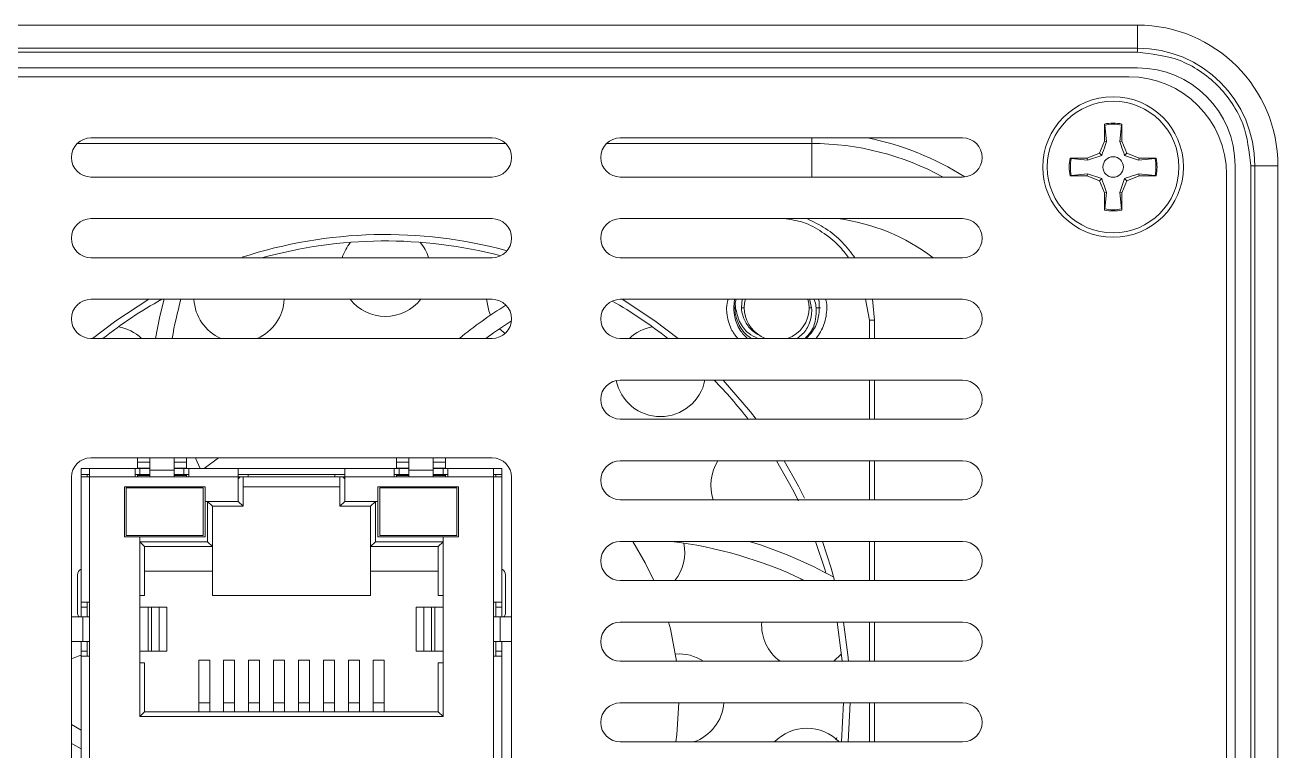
# Model space of a CAD drawing. Header units: millimetres. Extents: x 6 to 425, y 6 to 273.
# Drawn here: x 357.62 to 383.24, y 139.43 to 154.27 of the extents above; entities that cross this region are included whole.
import ezdxf

# ---------------------------------------------------------------- set-up
doc = ezdxf.new("R2010")
doc.units = ezdxf.units.MM

msp = doc.modelspace()

# ---------------------------------------------------------------- linework, layer by layer
at = {"color": 7, "linetype": 'Continuous', "lineweight": 15}
for p, q in [((380.3675, 154.2735), (321.6175, 154.2735)), ((380.3675, 154.2735), (321.6175, 154.2735)), ((380.3675, 153.8029), (380.3675, 154.2735)), ((380.3675, 153.8029), (321.6175, 153.8029)), ((380.3675, 153.716), (321.6175, 153.716)), ((380.3675, 153.716), (380.3675, 153.8029)), ((380.3675, 153.3986), (321.6175, 153.3986)), ((321.7925, 153.2161), (380.1925, 153.2161)), ((379.693, 151.9005), (379.693, 152.2504)), ((379.693, 152.2504), (379.7006, 152.2281)), ((379.7344, 151.8922), (379.7006, 152.2281)), ((380.0444, 152.2281), (380.0107, 151.8922)), ((380.052, 152.2504), (380.0444, 152.2281)), ((380.052, 152.2504), (380.052, 151.9005)), ((358.9715, 151.9661), (367.1715, 151.9661)), ((376.795, 151.9661), (369.795, 151.9661)), ((379.5905, 151.653), (379.693, 151.9005)), ((379.7344, 151.8922), (379.693, 151.9005)), ((380.0107, 151.8922), (380.052, 151.9005)), ((380.1545, 151.653), (380.052, 151.9005)), ((378.9932, 151.5505), (379.3431, 151.5505)), ((378.9932, 151.5505), (379.0154, 151.5429)), ((379.0154, 151.5429), (379.3513, 151.5092)), ((379.5905, 151.653), (379.3431, 151.5505)), ((379.3513, 151.5092), (379.3431, 151.5505)), ((379.3513, 151.5092), (379.6382, 151.6054)), ((379.5905, 151.653), (379.6382, 151.6054)), ((380.1545, 151.653), (380.1069, 151.6054)), ((380.3937, 151.5092), (380.1069, 151.6054)), ((380.4019, 151.5505), (380.1545, 151.653)), ((380.4019, 151.5505), (380.3937, 151.5092)), ((380.3937, 151.5092), (380.7296, 151.5429)), ((380.4019, 151.5505), (380.7519, 151.5505)), ((380.7519, 151.5505), (380.7296, 151.5429)), ((358.9715, 151.1661), (367.1715, 151.1661)), ((376.795, 151.1661), (369.795, 151.1661)), ((378.9932, 151.1916), (379.0154, 151.1992)), ((379.3431, 151.1916), (378.9932, 151.1916)), ((379.3513, 151.2329), (379.0154, 151.1992)), ((379.3431, 151.1916), (379.3513, 151.2329)), ((379.3431, 151.1916), (379.5905, 151.0891)), ((379.3513, 151.2329), (379.6382, 151.1367)), ((380.1545, 151.0891), (380.4019, 151.1916)), ((380.3937, 151.2329), (380.4019, 151.1916)), ((380.7296, 151.1992), (380.3937, 151.2329)), ((380.7519, 151.1916), (380.4019, 151.1916)), ((380.7519, 151.1916), (380.7296, 151.1992)), ((382.1925, 151.2161), (382.1925, 129.7661)), ((382.3675, 129.5836), (382.3675, 151.3986)), ((382.685, 129.5836), (382.685, 151.3986)), ((382.685, 151.3986), (382.7718, 151.3986)), ((382.7718, 129.5836), (382.7718, 151.3986)), ((382.7718, 151.3986), (383.2425, 151.3986)), ((383.2425, 129.5836), (383.2425, 151.3986)), ((383.2425, 129.5836), (383.2425, 151.3986)), ((383.2425, 151.3986), (383.2425, 151.3986)), ((379.5905, 151.0891), (379.6382, 151.1367)), ((379.5905, 151.0891), (379.693, 150.8416)), ((380.0107, 150.8499), (380.1069, 151.1367)), ((380.052, 150.8416), (380.1545, 151.0891)), ((380.1545, 151.0891), (380.1069, 151.1367)), ((379.7344, 150.8499), (379.693, 150.8416)), ((379.693, 150.4917), (379.693, 150.8416)), ((379.7006, 150.514), (379.7344, 150.8499)), ((380.052, 150.8416), (380.0107, 150.8499)), ((380.0107, 150.8499), (380.0444, 150.514)), ((380.052, 150.8416), (380.052, 150.4917)), ((379.693, 150.4917), (379.7006, 150.514)), ((380.052, 150.4917), (380.0444, 150.514)), ((358.9715, 150.3161), (367.1715, 150.3161)), ((376.795, 150.3161), (369.795, 150.3161)), ((358.9715, 149.5161), (367.1715, 149.5161)), ((376.795, 149.5161), (369.795, 149.5161)), ((358.9715, 148.6661), (367.1715, 148.6661)), ((376.795, 148.6661), (369.795, 148.6661)), ((372.1637, 148.6661), (372.1464, 148.5944)), ((372.1464, 148.5944), (372.1523, 148.4911)), ((372.2706, 148.4911), (372.286, 148.6661)), ((373.7071, 148.4911), (373.6614, 148.6749)), ((374.9925, 148.2411), (374.9507, 148.6661)), ((372.1523, 148.4911), (372.1402, 148.4911)), ((372.2706, 148.4911), (372.3292, 148.4911)), ((373.6558, 148.4911), (373.7071, 148.4911)), ((373.8863, 148.4911), (373.7977, 148.4911)), ((374.9925, 147.8661), (374.9925, 148.2411)), ((358.9715, 147.8661), (367.1715, 147.8661)), ((367.4379, 147.9676), (367.326, 148.0645)), ((376.795, 147.8661), (369.795, 147.8661)), ((376.795, 147.0161), (369.795, 147.0161)), ((374.9925, 146.2161), (374.9925, 147.0161)), ((376.795, 146.2161), (369.795, 146.2161)), ((367.1746, 145.4256), (358.9684, 145.4256)), ((359.9215, 145.4256), (359.9215, 145.3378)), ((359.9215, 145.3378), (359.9215, 145.2163)), ((360.1715, 145.3378), (359.9215, 145.3378)), ((360.1715, 145.1711), (360.1715, 145.4256)), ((360.6715, 145.1711), (360.6715, 145.4256)), ((360.9215, 145.3378), (360.6715, 145.3378)), ((360.9215, 145.3378), (360.9215, 145.4256)), ((360.9215, 145.2163), (360.9215, 145.3378)), ((361.2857, 145.2091), (361.5793, 145.4256)), ((365.2215, 145.4256), (365.2215, 145.3378)), ((365.4715, 145.3378), (365.2215, 145.3378)), ((365.2215, 145.3378), (365.2215, 145.2163)), ((365.4715, 145.1711), (365.4715, 145.4256)), ((365.9715, 145.1711), (365.9715, 145.4256)), ((366.2215, 145.3378), (365.9715, 145.3378)), ((366.2215, 145.3378), (366.2215, 145.4256)), ((366.2215, 145.2163), (366.2215, 145.3378)), ((376.795, 145.3661), (369.795, 145.3661)), ((374.9925, 144.5661), (374.9925, 145.3661)), ((358.5715, 145.0287), (358.5715, 132.8225)), ((358.769, 145.2091), (358.769, 145.0841)), ((358.769, 145.2091), (358.944, 145.2091)), ((358.769, 145.0341), (358.769, 145.0841)), ((358.944, 145.0841), (358.769, 145.0841)), ((358.769, 145.0341), (358.769, 142.4716)), ((358.769, 145.0341), (358.944, 145.0341)), ((358.894, 145.0841), (358.894, 145.0341)), ((359.8715, 145.2091), (358.944, 145.2091)), ((358.944, 145.2091), (358.944, 145.0341)), ((358.944, 145.0341), (358.944, 142.4716)), ((359.8715, 145.0341), (358.944, 145.0341)), ((359.8715, 145.2091), (359.8715, 145.0341)), ((359.9715, 145.2091), (359.8715, 145.2091)), ((359.9715, 145.0841), (359.8715, 145.0841)), ((360.1715, 145.0341), (359.8715, 145.0341)), ((359.9215, 145.2163), (359.9215, 145.2111)), ((359.9215, 145.2091), (359.9215, 145.2111)), ((359.9215, 145.0611), (359.9215, 145.0841)), ((359.9215, 145.0611), (359.9215, 145.0341)), ((359.9715, 145.0841), (359.9715, 145.2091)), ((360.1715, 145.2091), (359.9715, 145.2091)), ((360.1715, 145.0841), (359.9715, 145.0841)), ((360.1715, 145.0341), (360.1715, 145.1711)), ((360.6715, 145.1711), (360.1715, 145.1711)), ((360.6715, 145.0341), (360.1715, 145.0341)), ((360.8715, 145.2091), (360.6715, 145.2091)), ((360.6715, 145.1711), (360.6715, 145.0341)), ((360.8715, 145.0841), (360.6715, 145.0841)), ((360.9715, 145.0341), (360.6715, 145.0341)), ((360.8715, 145.0841), (360.8715, 145.2091)), ((360.9715, 145.2091), (360.8715, 145.2091)), ((360.9715, 145.0841), (360.8715, 145.0841)), ((360.9215, 145.2111), (360.9215, 145.2163)), ((360.9215, 145.2111), (360.9215, 145.2091)), ((360.9215, 145.0841), (360.9215, 145.0611)), ((360.9215, 145.0341), (360.9215, 145.0611)), ((361.984, 145.2091), (360.9715, 145.2091)), ((360.9715, 145.0341), (360.9715, 145.2091)), ((361.984, 145.0341), (360.9715, 145.0341)), ((361.984, 145.0341), (361.984, 145.2091)), ((364.159, 145.2091), (361.984, 145.2091)), ((364.159, 145.0841), (361.984, 145.0841)), ((361.984, 145.0341), (361.984, 144.5341)), ((361.984, 145.0341), (362.034, 145.0341)), ((362.034, 145.0341), (362.084, 145.0341)), ((362.084, 145.0341), (362.084, 144.4341)), ((362.084, 145.0341), (364.059, 145.0341)), ((362.184, 145.0841), (362.184, 145.0341)), ((363.959, 145.0341), (363.959, 145.0841)), ((364.059, 145.0341), (364.109, 145.0341)), ((364.059, 145.0341), (364.059, 144.4341)), ((364.109, 145.0341), (364.159, 145.0341)), ((365.1715, 145.2091), (364.159, 145.2091)), ((364.159, 145.2091), (364.159, 145.0341)), ((364.159, 144.5341), (364.159, 145.0341)), ((365.1715, 145.0341), (364.159, 145.0341)), ((365.1715, 145.2091), (365.1715, 145.0341)), ((365.2715, 145.2091), (365.1715, 145.2091)), ((365.2715, 145.0841), (365.1715, 145.0841)), ((365.1715, 145.0341), (365.4715, 145.0341)), ((365.2215, 145.2163), (365.2215, 145.2111)), ((365.2215, 145.2091), (365.2215, 145.2111)), ((365.2215, 145.0611), (365.2215, 145.0841)), ((365.2215, 145.0611), (365.2215, 145.0341)), ((365.2715, 145.0841), (365.2715, 145.2091)), ((365.4715, 145.2091), (365.2715, 145.2091)), ((365.4715, 145.0841), (365.2715, 145.0841)), ((365.4715, 145.1711), (365.9715, 145.1711)), ((365.4715, 145.1711), (365.4715, 145.0341)), ((365.9715, 145.0341), (365.4715, 145.0341)), ((366.1715, 145.2091), (365.9715, 145.2091)), ((365.9715, 145.1711), (365.9715, 145.0341)), ((366.1715, 145.0841), (365.9715, 145.0841)), ((365.9715, 145.0341), (366.2715, 145.0341)), ((366.1715, 145.0841), (366.1715, 145.2091)), ((366.2715, 145.2091), (366.1715, 145.2091)), ((366.2715, 145.0841), (366.1715, 145.0841)), ((366.2215, 145.2111), (366.2215, 145.2163)), ((366.2215, 145.2111), (366.2215, 145.2091)), ((366.2215, 145.0841), (366.2215, 145.0611)), ((366.2215, 145.0341), (366.2215, 145.0611)), ((366.2715, 145.0341), (366.2715, 145.2091)), ((367.199, 145.2091), (366.2715, 145.2091)), ((367.199, 145.0341), (366.2715, 145.0341)), ((367.199, 145.2091), (367.199, 145.0341)), ((367.374, 145.2091), (367.199, 145.2091)), ((367.374, 145.0841), (367.199, 145.0841)), ((367.199, 142.4716), (367.199, 145.0341)), ((367.374, 145.0341), (367.199, 145.0341)), ((367.249, 145.0841), (367.249, 145.0341)), ((367.374, 145.0841), (367.374, 145.2091)), ((367.374, 145.0841), (367.374, 145.0341)), ((367.374, 142.4716), (367.374, 145.0341)), ((367.5715, 132.8225), (367.5715, 145.0287)), ((361.304, 144.8341), (359.654, 144.8341)), ((359.654, 144.8341), (359.654, 143.8091)), ((359.6915, 143.8341), (359.6915, 144.8091)), ((359.6915, 144.8091), (361.2665, 144.8091)), ((361.2665, 144.8091), (361.2665, 143.8341)), ((361.304, 144.5341), (361.304, 144.8341)), ((362.084, 144.8341), (364.059, 144.8341)), ((366.489, 144.8341), (364.839, 144.8341)), ((364.839, 144.8341), (364.839, 144.5341)), ((364.8765, 143.8341), (364.8765, 144.8091)), ((364.8765, 144.8091), (366.4515, 144.8091)), ((366.4515, 144.8091), (366.4515, 143.8341)), ((366.489, 143.8091), (366.489, 144.8341)), ((361.984, 144.5341), (361.304, 144.5341)), ((361.304, 144.5341), (361.304, 143.8091)), ((361.354, 143.7091), (361.354, 144.5341)), ((361.354, 144.5341), (361.454, 144.4341)), ((361.984, 144.5341), (362.084, 144.4341)), ((364.059, 144.4341), (364.159, 144.5341)), ((364.839, 144.5341), (364.159, 144.5341)), ((364.789, 144.5341), (364.689, 144.4341)), ((364.789, 144.5341), (364.789, 143.7091)), ((364.839, 143.8091), (364.839, 144.5341)), ((376.795, 144.5661), (369.795, 144.5661)), ((361.454, 144.4341), (362.084, 144.4341)), ((361.454, 144.4341), (361.454, 143.6091)), ((364.059, 144.4341), (364.689, 144.4341)), ((364.689, 143.6091), (364.689, 144.4341)), ((359.654, 143.8091), (359.969, 143.8091)), ((361.2665, 143.8341), (359.6915, 143.8341)), ((359.969, 143.8091), (359.969, 142.3716)), ((361.304, 143.8091), (359.969, 143.8091)), ((366.174, 143.8091), (364.839, 143.8091)), ((366.4515, 143.8341), (364.8765, 143.8341)), ((366.174, 142.3716), (366.174, 143.8091)), ((366.174, 143.8091), (366.489, 143.8091)), ((359.969, 143.7091), (361.354, 143.7091)), ((359.969, 143.7091), (360.069, 143.6091)), ((360.069, 143.6091), (361.454, 143.6091)), ((360.069, 142.6091), (360.069, 143.6091)), ((361.354, 143.7091), (361.454, 143.6091)), ((361.454, 143.6091), (361.454, 143.1091)), ((364.789, 143.7091), (364.689, 143.6091)), ((364.689, 143.6091), (366.074, 143.6091)), ((364.689, 143.1091), (364.689, 143.6091)), ((364.789, 143.7091), (366.174, 143.7091)), ((366.174, 143.7091), (366.074, 143.6091)), ((366.074, 143.6091), (366.074, 142.6091)), ((376.795, 143.7161), (369.795, 143.7161)), ((374.9925, 142.9161), (374.9925, 143.7161)), ((374.9925, 143.1599), (374.9925, 143.7161)), ((358.694, 143.032), (358.694, 142.2611)), ((360.069, 143.1091), (361.454, 143.1091)), ((361.454, 142.6091), (361.454, 143.1091)), ((366.074, 143.1091), (364.689, 143.1091)), ((364.689, 143.1091), (364.689, 142.6091)), ((367.449, 142.2611), (367.449, 143.032)), ((376.795, 142.9161), (369.795, 142.9161)), ((373.421, 142.9161), (373.5334, 142.9323)), ((358.944, 142.4716), (358.769, 142.4716)), ((358.769, 142.4716), (358.769, 142.3716)), ((358.894, 142.1716), (358.894, 142.4716)), ((358.944, 142.4716), (358.944, 142.1716)), ((360.069, 142.6091), (359.969, 142.6091)), ((364.689, 142.6091), (361.454, 142.6091)), ((366.074, 142.6091), (366.174, 142.6091)), ((367.199, 142.4716), (367.199, 142.1716)), ((367.199, 142.4716), (367.374, 142.4716)), ((367.249, 142.4716), (367.249, 142.1716)), ((367.374, 142.3716), (367.374, 142.4716)), ((358.894, 142.3716), (358.769, 142.3716)), ((358.769, 142.3716), (358.769, 142.1716)), ((359.969, 141.4716), (359.969, 142.3716)), ((360.1434, 142.3716), (359.969, 142.3716)), ((360.1434, 141.4716), (360.1434, 142.3716)), ((360.1434, 142.3716), (360.2087, 142.3716)), ((360.2087, 141.4716), (360.2087, 142.3716)), ((360.3628, 142.3716), (360.2087, 142.3716)), ((360.3628, 141.4716), (360.3628, 142.3716)), ((360.519, 142.3716), (360.3628, 142.3716)), ((360.519, 141.4716), (360.519, 142.3716)), ((365.624, 142.3716), (365.624, 141.4716)), ((365.7803, 142.3716), (365.624, 142.3716)), ((365.7803, 142.3716), (365.7803, 141.4716)), ((365.9343, 142.3716), (365.7803, 142.3716)), ((365.9343, 142.3716), (365.9343, 141.4716)), ((365.9343, 142.3716), (365.9997, 142.3716)), ((365.9997, 142.3716), (365.9997, 141.4716)), ((366.174, 142.3716), (365.9997, 142.3716)), ((366.174, 142.3716), (366.174, 141.4716)), ((367.249, 142.3716), (367.374, 142.3716)), ((367.374, 142.1716), (367.374, 142.3716)), ((358.807, 142.1716), (358.5715, 142.1716)), ((358.807, 141.6716), (358.807, 142.1716)), ((358.807, 142.1716), (358.944, 142.1716)), ((358.944, 142.1716), (358.944, 141.6716)), ((367.199, 141.6716), (367.199, 142.1716)), ((367.199, 142.1716), (367.336, 142.1716)), ((367.336, 141.6716), (367.336, 142.1716)), ((367.336, 142.1716), (367.5715, 142.1716)), ((376.795, 142.0661), (369.795, 142.0661)), ((374.9925, 141.2661), (374.9925, 142.0661)), ((358.807, 141.6716), (358.5715, 141.6716)), ((358.769, 141.6716), (358.769, 141.4716)), ((358.894, 141.4716), (358.769, 141.4716)), ((358.769, 141.4716), (358.769, 141.3716)), ((358.807, 141.6716), (358.944, 141.6716)), ((358.894, 141.3716), (358.894, 141.6716)), ((358.944, 141.6716), (358.944, 141.3716)), ((359.969, 141.4716), (359.969, 140.1341)), ((359.969, 141.4716), (360.1434, 141.4716)), ((360.2087, 141.4716), (360.1434, 141.4716)), ((360.2087, 141.4716), (360.3628, 141.4716)), ((360.3628, 141.4716), (360.519, 141.4716)), ((365.624, 141.4716), (365.7803, 141.4716)), ((365.7803, 141.4716), (365.9343, 141.4716)), ((365.9997, 141.4716), (365.9343, 141.4716)), ((365.9997, 141.4716), (366.174, 141.4716)), ((366.174, 140.1341), (366.174, 141.4716)), ((367.199, 141.6716), (367.199, 141.3716)), ((367.336, 141.6716), (367.199, 141.6716)), ((367.249, 141.6716), (367.249, 141.3716)), ((367.249, 141.4716), (367.374, 141.4716)), ((367.336, 141.6716), (367.5715, 141.6716)), ((367.374, 141.4716), (367.374, 141.6716)), ((367.374, 141.3716), (367.374, 141.4716)), ((358.769, 141.3716), (358.769, 136.4216)), ((358.769, 141.3716), (358.944, 141.3716)), ((358.944, 141.3716), (358.944, 136.4216)), ((360.069, 141.2341), (359.969, 141.2341)), ((360.069, 140.2341), (360.069, 141.2341)), ((361.399, 141.2909), (361.174, 141.2909)), ((361.174, 140.4158), (361.174, 141.2909)), ((361.399, 140.4158), (361.399, 141.2909)), ((361.909, 141.2909), (361.684, 141.2909)), ((361.684, 140.4158), (361.684, 141.2909)), ((361.909, 140.4158), (361.909, 141.2909)), ((362.419, 141.2909), (362.194, 141.2909)), ((362.194, 140.4158), (362.194, 141.2909)), ((362.419, 140.4158), (362.419, 141.2909)), ((362.929, 141.2909), (362.704, 141.2909)), ((362.704, 140.4158), (362.704, 141.2909)), ((362.929, 140.4158), (362.929, 141.2909)), ((363.439, 141.2909), (363.214, 141.2909)), ((363.214, 140.4158), (363.214, 141.2909)), ((363.439, 141.2909), (363.439, 140.4158)), ((363.949, 141.2909), (363.724, 141.2909)), ((363.724, 140.4158), (363.724, 141.2909)), ((363.949, 141.2909), (363.949, 140.4158)), ((364.459, 141.2909), (364.234, 141.2909)), ((364.234, 140.4158), (364.234, 141.2909)), ((364.459, 141.2909), (364.459, 140.4158)), ((364.969, 141.2909), (364.744, 141.2909)), ((364.744, 140.4158), (364.744, 141.2909)), ((364.969, 141.2909), (364.969, 140.4158)), ((366.074, 141.2341), (366.074, 140.2341)), ((366.074, 141.2341), (366.174, 141.2341)), ((367.199, 136.4216), (367.199, 141.3716)), ((367.374, 141.3716), (367.199, 141.3716)), ((367.374, 136.4216), (367.374, 141.3716)), ((376.795, 141.2661), (369.795, 141.2661)), ((374.3129, 141.4096), (374.1586, 141.2661)), ((361.174, 140.2341), (361.174, 140.4158)), ((361.399, 140.4158), (361.174, 140.4158)), ((361.399, 140.4158), (361.399, 140.2341)), ((361.684, 140.2341), (361.684, 140.4158)), ((361.909, 140.4158), (361.684, 140.4158)), ((361.909, 140.4158), (361.909, 140.2341)), ((362.194, 140.2341), (362.194, 140.4158)), ((362.419, 140.4158), (362.194, 140.4158)), ((362.419, 140.4158), (362.419, 140.2341)), ((362.704, 140.2341), (362.704, 140.4158)), ((362.929, 140.4158), (362.704, 140.4158)), ((362.929, 140.4158), (362.929, 140.2341)), ((363.214, 140.4158), (363.439, 140.4158)), ((363.214, 140.4158), (363.214, 140.2341)), ((363.439, 140.2341), (363.439, 140.4158)), ((363.724, 140.4158), (363.949, 140.4158)), ((363.724, 140.4158), (363.724, 140.2341)), ((363.949, 140.2341), (363.949, 140.4158)), ((364.234, 140.4158), (364.234, 140.2341)), ((364.234, 140.4158), (364.459, 140.4158)), ((364.459, 140.2341), (364.459, 140.4158)), ((364.744, 140.4158), (364.744, 140.2341)), ((364.744, 140.4158), (364.969, 140.4158)), ((364.969, 140.2341), (364.969, 140.4158)), ((376.795, 140.4161), (369.795, 140.4161)), ((374.3603, 140.4161), (374.3202, 139.6221)), ((374.4922, 140.4161), (374.4521, 139.6161)), ((374.9925, 139.6161), (374.9925, 140.4161)), ((359.969, 140.1341), (360.069, 140.2341)), ((366.074, 140.2341), (360.069, 140.2341)), ((366.174, 140.1341), (366.074, 140.2341)), ((358.769, 139.8577), (358.5715, 139.9714)), ((359.969, 140.1341), (366.174, 140.1341)), ((374.1989, 139.6615), (374.2256, 139.7074)), ((376.795, 139.6161), (369.795, 139.6161))]:
    msp.add_line(p, q, dxfattribs=at)
at = {"color": 8, "linetype": 'Continuous', "lineweight": 15}
for p, q in [((380.3675, 154.2735), (380.3675, 154.2735)), ((373.7085, 151.9661), (373.7085, 151.8514)), ((358.6912, 151.8514), (367.4518, 151.8514)), ((369.5147, 151.8514), (373.7085, 151.8514)), ((373.7085, 151.1661), (373.7085, 151.8514)), ((374.8115, 148.6661), (374.8925, 148.2411)), ((374.8925, 148.2411), (374.8925, 147.8661)), ((374.8925, 147.0161), (374.8925, 146.2161)), ((374.8925, 145.3661), (374.8925, 144.5661)), ((360.1715, 145.2163), (359.9215, 145.2163)), ((360.1715, 145.2111), (359.9215, 145.2111)), ((360.1715, 145.0611), (359.9215, 145.0611)), ((360.9215, 145.2163), (360.6715, 145.2163)), ((360.9215, 145.2111), (360.6715, 145.2111)), ((360.9215, 145.0611), (360.6715, 145.0611)), ((365.4715, 145.2163), (365.2215, 145.2163)), ((365.4715, 145.2111), (365.2215, 145.2111)), ((365.4715, 145.0611), (365.2215, 145.0611)), ((366.2215, 145.2163), (365.9715, 145.2163)), ((366.2215, 145.2111), (365.9715, 145.2111)), ((366.2215, 145.0611), (365.9715, 145.0611)), ((374.8925, 143.7161), (374.8925, 142.9161)), ((374.8925, 142.0661), (374.8925, 141.2661)), ((374.8925, 140.4161), (374.8925, 139.6161))]:
    msp.add_line(p, q, dxfattribs=at)
at = {"color": 7, "linetype": 'Continuous', "lineweight": 15, "flags": 128}
for points in [[(359.0043, 147.8661), (359.482, 148.2295), (360.1532, 148.6661)], [(360.4651, 148.6661), (360.3811, 148.3199), (360.2927, 147.8661)], [(367.139, 148.3397), (367.1055, 148.4275), (367.0614, 148.6661)], [(369.8319, 148.6661), (370.5031, 148.2295), (370.9808, 147.8661)], [(372.3292, 148.4911), (372.3376, 148.5964), (372.3527, 148.6661)], [(373.6558, 148.4911), (373.6499, 148.5795), (373.6323, 148.6661)], [(367.0459, 147.8661), (367.2007, 147.9778), (367.5693, 148.2238)], [(372.7703, 147.8661), (372.7333, 147.8805), (372.674, 147.9092)], [(371.8972, 147.0161), (372.46, 146.3636), (372.5737, 146.2161)], [(361.2007, 145.2091), (361.1128, 145.4014), (361.1053, 145.4256)], [(372.9922, 145.3661), (373.3192, 144.7838), (373.4379, 144.5453)], [(373.1463, 145.3661), (373.4365, 144.8442), (373.5582, 144.5994)], [(370.0521, 143.7161), (370.3053, 143.2794), (370.4806, 142.9161)], [(373.788, 143.7161), (373.9811, 143.1303), (373.9983, 143.071)], [(373.9284, 143.7161), (374.1077, 143.1675), (374.1778, 142.9161)], [(370.7821, 142.0661), (370.8182, 141.9269), (370.9423, 141.2661)], [(374.2272, 142.0661), (374.3182, 141.3815), (374.3285, 141.2661)], [(374.3611, 142.0661), (374.4495, 141.3941), (374.4609, 141.2661)], [(358.5715, 141.3147), (358.7067, 141.3708), (358.769, 141.3886)], [(370.9921, 140.4161), (370.9488, 139.7678), (370.9284, 139.6161)], [(358.5715, 139.587), (358.6031, 139.5692), (358.769, 139.4788)]]:
    msp.add_lwpolyline(points, dxfattribs=at)
at = {"color": 7, "linetype": 'Continuous', "lineweight": 15}
for radius in [1.4375, 0.2101]:
    msp.add_circle((379.8725, 151.3711), radius, dxfattribs=at)
for centre, radius, start, end in [((380.3675, 151.3986), 2.8749, 0, 90), ((380.3675, 151.3986), 2.8749, 0, 90), ((380.3675, 151.3986), 2.4043, 0, 90), ((380.1925, 151.2161), 2, 0, 90), ((380.3675, 151.3986), 2, 0, 90), ((379.8725, 151.3711), 1.3462, 0, 180), ((379.8725, 151.3711), 0.8975, 78.46304, 101.53696), ((379.8725, 151.3711), 0.8741, 78.66038, 101.33962), ((358.9715, 151.5661), 0.4, 90, 270), ((367.1715, 151.5661), 0.4, 270, 90), ((369.795, 151.5661), 0.4, 90, 270), ((373.7085, 146.2411), 5.8374, 57.57607, 78.7389), ((376.795, 151.5661), 0.4, 270, 90), ((379.8725, 151.3711), 0.8975, 168.46304, 191.53696), ((379.8725, 151.3711), 0.8741, 168.66038, 191.33962), ((379.8725, 151.3711), 0.8741, 348.66038, 11.33962), ((379.8725, 151.3711), 0.8975, 348.46304, 11.53696), ((379.8725, 151.3711), 1.3462, 180, 0), ((379.8725, 151.3711), 0.8975, 258.46304, 281.53696), ((379.8725, 151.3711), 0.8741, 258.66038, 281.33962), ((358.9715, 149.9161), 0.4, 90, 270), ((367.1715, 149.9161), 0.4, 270, 90), ((369.795, 149.9161), 0.4, 90, 270), ((376.795, 149.9161), 0.4, 270, 90), ((364.9925, 140.4911), 9.5, 74.82837, 107.97936), ((364.9925, 140.4911), 9.3681, 75.42843, 105.64379), ((364.9925, 149.2411), 0.925, 140.28798, 162.70466), ((364.9925, 149.2411), 0.925, 17.29534, 39.71202), ((358.9715, 148.2661), 0.4, 90, 270), ((364.9925, 140.4911), 9.3681, 119.23255, 128.0709), ((369.1541, 146.3751), 8.6532, 164.64763, 170.07824), ((361.9998, 148.7134), 0.925, 182.93175, 246.34975), ((361.9998, 148.7134), 0.925, 293.65025, 357.06825), ((364.9925, 149.2411), 0.925, 218.43465, 270), ((364.9925, 149.2411), 0.925, 270, 321.56535), ((367.1715, 148.2661), 0.4, 270, 90), ((369.795, 148.2661), 0.4, 90, 270), ((364.9925, 140.4911), 9.3681, 51.9291, 60.32607), ((372.9925, 148.4911), 0.8524, 173.03861, 180), ((376.795, 148.2661), 0.4, 270, 90), ((372.1875, 140.9061), 8.986, 121.76404, 129.23643), ((372.9925, 148.4911), 0.8524, 180, 194.70247), ((372.9925, 148.4911), 0.6633, 180, 241.30229), ((372.9925, 148.4911), 0.6633, 289.57191, 0), ((359.3681, 147.1939), 0.925, 46.60266, 79.71202), ((370.6169, 147.1939), 0.925, 100.28798, 133.39734), ((369.795, 146.6161), 0.4, 90, 270), ((370.6169, 147.1939), 0.925, 191.65193, 270), ((370.6169, 147.1939), 0.925, 270, 348.91224), ((364.9925, 140.4911), 9.3681, 37.6704, 44.14804), ((376.795, 146.6161), 0.4, 270, 90), ((358.9684, 145.0287), 0.3969, 90, 180), ((367.1746, 145.0287), 0.3969, 0, 90), ((369.795, 144.9661), 0.4, 90, 270), ((372.5702, 144.8661), 0.925, 147.27956, 198.92464), ((376.795, 144.9661), 0.4, 270, 90), ((362.034, 144.9841), 0.05, 90, 180), ((364.109, 144.9841), 0.05, 0, 90), ((369.795, 143.3161), 0.4, 90, 270), ((369.803, 135.1245), 8.6532, 64.46246, 83.15541), ((370.1887, 143.4911), 0.925, 321.56535, 11.84216), ((369.803, 135.1245), 8.986, 60.99846, 72.96128), ((376.795, 143.3161), 0.4, 270, 90), ((358.819, 143.032), 0.125, 113.57818, 180), ((367.324, 143.032), 0.125, 0, 66.42182), ((358.819, 142.2611), 0.125, 180, 225.76751), ((367.324, 142.2611), 0.125, 314.23249, 360), ((369.795, 141.6661), 0.4, 90, 270), ((373.6096, 142.0105), 0.925, 176.55532, 233.58902), ((376.795, 141.6661), 0.4, 270, 90), ((370.9925, 140.4911), 0.925, 56.9125, 94.42094), ((369.795, 140.0161), 0.4, 90, 270), ((370.9925, 140.4911), 0.925, 288.92464, 355.34929), ((376.795, 140.0161), 0.4, 270, 90), ((373.6096, 138.9716), 0.925, 44.1606, 135.8394)]:
    msp.add_arc(centre, radius, start, end, dxfattribs=at)
at = {"color": 8, "linetype": 'Continuous', "lineweight": 15}
for radius, start, end in [(5.6104, 61.38271, 90), (4.1104, 52.82123, 82.47193)]:
    msp.add_arc((373.7085, 146.2411), radius, start, end, dxfattribs=at)
at = {"color": 7, "linetype": 'Continuous', "lineweight": 15}
for points, knots in [([(382.685, 151.3986), (382.654, 151.6901), (382.6064, 152.1385), (382.3174, 152.6781), (382.0183, 153.0493), (381.647, 153.3484), (381.1075, 153.6374), (380.659, 153.685), (380.3675, 153.716)], [0, 0, 0, 0, 0.2394568, 0.3683607, 0.5, 0.6316393, 0.7605432, 1, 1, 1, 1]), ([(379.6382, 151.6054), (379.663, 151.6769), (379.6982, 151.7783), (379.7261, 151.8663), (379.7344, 151.8922)], [0, 0, 0, 0, 0.7055493, 1, 1, 1, 1]), ([(380.1069, 151.6054), (380.082, 151.6769), (380.0469, 151.7783), (380.0189, 151.8663), (380.0107, 151.8922)], [0, 0, 0, 0, 0.7055493, 1, 1, 1, 1]), ([(380.1069, 151.1367), (380.1784, 151.1615), (380.2798, 151.1967), (380.3678, 151.2247), (380.3937, 151.2329)], [0, 0, 0, 0, 0.7055493, 1, 1, 1, 1]), ([(379.6382, 151.1367), (379.663, 151.0652), (379.6982, 150.9638), (379.7261, 150.8758), (379.7344, 150.8499)], [0, 0, 0, 0, 0.7055493, 1, 1, 1, 1]), ([(374.5928, 149.5161), (374.5103, 149.6248), (374.3387, 149.8509), (374.0033, 150.1253), (373.7407, 150.2528), (373.6105, 150.3161)], [0, 0, 0, 0, 0.3186061, 0.6623858, 1, 1, 1, 1]), ([(371.9974, 148.6661), (371.9835, 148.6094), (371.961, 148.5173), (371.9695, 148.4233), (371.9728, 148.3871)], [0, 0, 0, 0, 0.615103, 1, 1, 1, 1]), ([(372.122, 148.4023), (372.1205, 148.4202), (372.1175, 148.4559), (372.1172, 148.5097), (372.1195, 148.5545), (372.1239, 148.599), (372.1285, 148.6334), (372.134, 148.6585), (372.1356, 148.6661)], [0, 0, 0, 0, 0.2027591, 0.4055183, 0.6082774, 0.7096211, 0.9123802, 1, 1, 1, 1]), ([(373.8496, 148.6661), (373.8498, 148.6656), (373.8603, 148.6385), (373.8675, 148.5091), (373.8608, 148.2851), (373.7586, 148.0301), (373.6388, 147.9138), (373.5898, 147.8661)], [0, 0, 0, 0, 0.0015878, 0.0993388, 0.4335454, 0.767755, 1, 1, 1, 1]), ([(373.7532, 148.6661), (373.7608, 148.6506), (373.7877, 148.5958), (373.7935, 148.5348), (373.7977, 148.4911)], [0, 0, 0, 0, 0.2828005, 1, 1, 1, 1]), ([(373.8006, 147.8661), (373.8607, 147.9571), (373.9847, 148.1451), (374.0182, 148.4079), (374.0189, 148.5846), (374.0001, 148.6425), (373.9925, 148.6661)], [0, 0, 0, 0, 0.3809513, 0.7859125, 0.9131685, 1, 1, 1, 1]), ([(371.9728, 148.3871), (371.993, 148.2716), (372.0267, 148.0787), (372.1479, 147.9269), (372.1965, 147.8661)], [0, 0, 0, 0, 0.5989372, 1, 1, 1, 1]), ([(372.3926, 147.8661), (372.3392, 147.9206), (372.2169, 148.0455), (372.1437, 148.2447), (372.1262, 148.3719), (372.122, 148.4023)], [0, 0, 0, 0, 0.3706907, 0.8498224, 1, 1, 1, 1]), ([(372.1523, 148.4911), (372.1735, 148.3969), (372.2171, 148.2042), (372.3883, 147.9726), (372.5428, 147.8975), (372.6074, 147.8661)], [0, 0, 0, 0, 0.3567476, 0.7306603, 1, 1, 1, 1]), ([(372.674, 147.9092), (372.6045, 147.9488), (372.4674, 148.027), (372.3295, 148.2289), (372.28, 148.3911), (372.2716, 148.4804), (372.2706, 148.4911)], [0, 0, 0, 0, 0.3227538, 0.63632609, 0.95660219, 1, 1, 1, 1]), ([(373.4081, 147.8661), (373.4484, 147.895), (373.5603, 147.9755), (373.6732, 148.1783), (373.7128, 148.3691), (373.708, 148.4728), (373.7071, 148.4911)], [0, 0, 0, 0, 0.2046836, 0.5680357, 0.9240032, 1, 1, 1, 1]), ([(373.7977, 148.4911), (373.7984, 148.4133), (373.8, 148.2411), (373.7174, 148.0155), (373.6143, 147.906), (373.5766, 147.8661)], [0, 0, 0, 0, 0.3435405, 0.7600959, 1, 1, 1, 1]), ([(372.1681, 148.2747), (372.2062, 148.1815), (372.2731, 148.0183), (372.4116, 147.9118), (372.471, 147.8661)], [0, 0, 0, 0, 0.5706765, 1, 1, 1, 1])]:
    msp.add_open_spline(points, degree=3, knots=knots, dxfattribs=at)
at = {"color": 8, "linetype": 'Continuous', "lineweight": 15}
msp.add_open_spline([(373.1357, 150.3161), (373.2711, 150.2991), (373.5514, 150.264), (373.9273, 150.0462), (374.246, 149.8038), (374.3985, 149.6006), (374.462, 149.5161)], degree=3, knots=[0, 0, 0, 0, 0.25368071, 0.52508496, 0.80224881, 1, 1, 1, 1], dxfattribs=at)
at = {"color": 7, "linetype": 'Continuous', "lineweight": 15}
msp.add_open_spline([(374.9925, 148.2411), (374.991, 148.2411), (374.988, 148.2411), (374.9649, 148.2411), (374.9318, 148.2411), (374.9056, 148.2411), (374.8925, 148.2411)], degree=3, dxfattribs=at)

doc.saveas('drawing.dxf')
